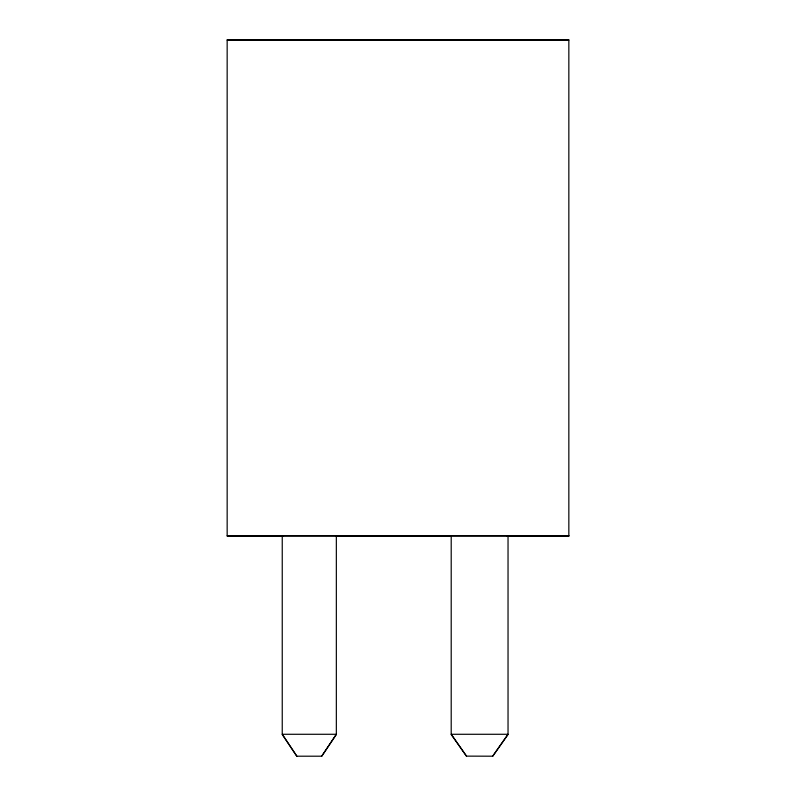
<?xml version="1.0" encoding="UTF-8"?>
<svg xmlns="http://www.w3.org/2000/svg" width="796" height="796" viewBox="0 0 796 796"><rect width="100%" height="100%" fill="white"/><g stroke="black" fill="none" stroke-linecap="round" stroke-linejoin="round"><path stroke-width="1.19" d="M321.753 756.13L336.34 734.28L282.242 734.28L296.828 756.2L321.753 756.2L336.34 734.419L336.34 535.877L282.242 535.877L282.242 734.419L296.828 756.2M492.704 756.2L508.037 734.419L508.037 535.877L451.203 535.877L451.203 734.419L466.526 756.2L451.203 734.28L508.037 734.28L492.704 756.2L466.526 756.13M227.159 40.089L568.841 40.089M227.159 535.808L568.841 535.808M389.453 535.947L406.547 535.957M560.304 535.947L568.841 535.957M282.869 536.086L227.159 536.086L227.159 39.8L568.841 39.8L568.841 536.086L506.943 536.086M336.101 536.086L451.233 536.086"/></g></svg>
